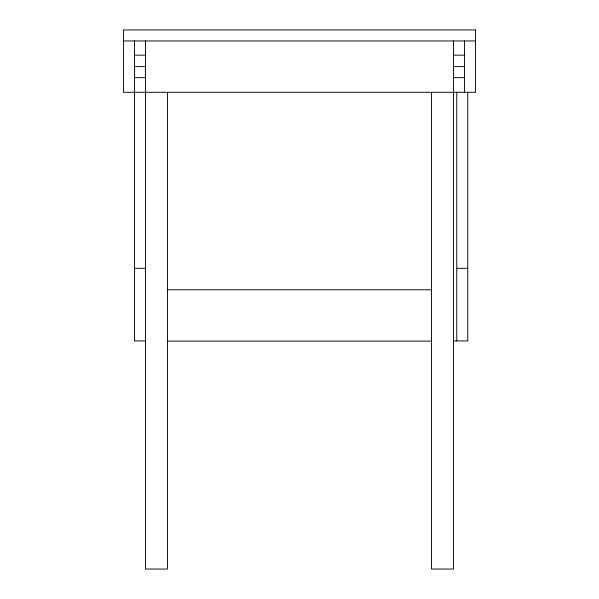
<?xml version="1.0" encoding="UTF-8"?>
<svg xmlns="http://www.w3.org/2000/svg" width="599" height="599" viewBox="0 0 599 599"><rect width="100%" height="100%" fill="white"/><g stroke="black" fill="none" stroke-linecap="round" stroke-linejoin="round"><path stroke-width="0.9" d="M123.469 40.949L475.531 40.949M134.468 55.168L145.475 55.168M453.525 55.168L464.532 55.168M134.468 66.624L145.475 66.624M453.525 66.624L464.532 66.624M134.468 77.623L145.475 77.623M453.525 77.623L464.532 77.623M134.468 268.33L145.475 268.33M456.752 268.33L467.752 268.33M167.473 289.766L431.527 289.766M145.475 340.936L134.468 340.936L134.468 40.949M453.525 340.936L467.752 340.936L467.752 92.298M167.473 341.108L431.527 341.108M464.532 40.949L464.532 92.298M456.752 92.298L456.752 340.936M453.525 40.949L453.525 569.05L431.527 569.05L431.527 92.358M167.473 92.358L167.473 569.05L145.475 569.05L145.475 40.949M475.531 29.95L123.469 29.95L123.469 92.298L475.531 92.298L475.531 29.95"/></g></svg>
